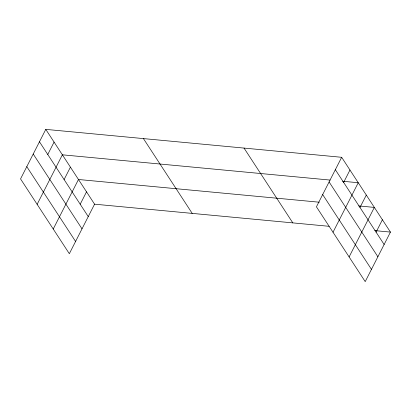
<?xml version="1.0" encoding="UTF-8"?>
<svg xmlns="http://www.w3.org/2000/svg" width="411" height="411" viewBox="0 0 411 411"><rect width="100%" height="100%" fill="white"/><g stroke="black" fill="none" stroke-linecap="round" stroke-linejoin="round"><path stroke-width="0.62" d="M45.785 129.378L20.55 178.908L69.336 253.705L94.571 204.18L45.785 129.378L341.664 157.295L390.45 232.092L365.215 281.622L316.429 206.82L341.664 157.295M47.758 154.5L54.077 142.098M37.139 204.339L62.374 154.813L330.09 180.069M64.101 179.556L70.42 167.154M53.235 229.025L78.47 179.494L319.27 202.212M80.202 204.241L86.521 191.839M343.637 182.412L349.961 170.01M333.018 232.251L358.253 182.725L342.604 181.251M359.979 207.473L366.304 195.066M349.114 256.937L374.349 207.406L358.705 205.932M376.08 232.153L382.4 219.751M94.571 204.18L329.113 226.307M374.801 230.617L390.45 232.092M335.345 169.697L384.131 244.494M329.103 181.95L377.889 256.747M322.671 194.567L371.457 269.369M244.026 148.083L292.812 222.88M143.429 138.589L192.209 213.391M39.466 141.785L88.252 216.582M33.224 154.033L82.005 228.835M26.792 166.655L75.578 241.457"/></g></svg>
